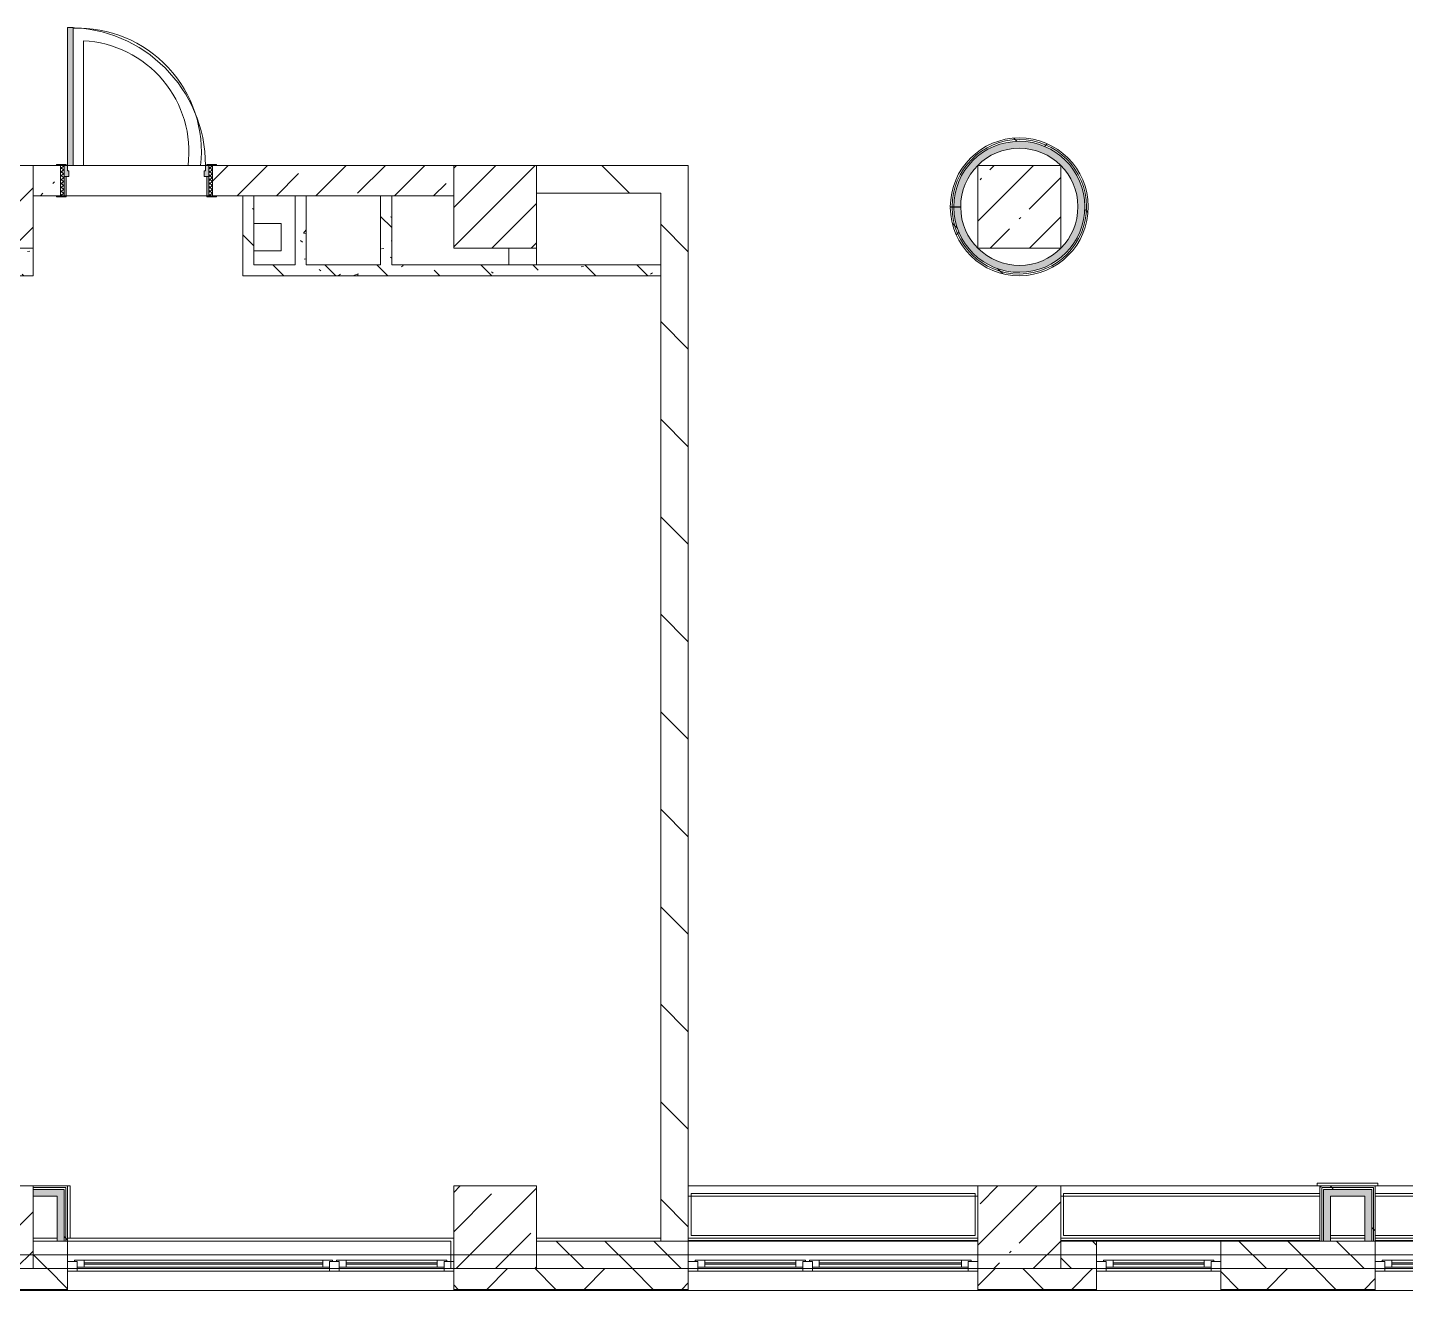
# Model space of a CAD drawing. Header units: millimetres. Extents: x 35363 to 232034, y -8553 to 29000.
# Drawn here: x 131144 to 141134, y -258 to 8900 of the extents above; entities that cross this region are included whole.
import ezdxf

# ---------------------------------------------------------------- set-up
doc = ezdxf.new("R2010")
doc.units = ezdxf.units.MM
for name, color, linetype, lineweight, true_color in [('A-DOOR-3', 7, 'Continuous', 5, 0xaaaaaa), ('A-DOOR-4', 7, 'Continuous', 5, 0xe2e2e2), ('A-DOOR-FRAM-4', 7, 'Continuous', 5, 0xe2e2e2), ('A-DOOR-FRAM-5', 7, 'Continuous', 5, 0xaaaaaa), ('A-FLOR-1', 7, 'Continuous', 5, 0xaaaaaa), ('I-WALL-1', 7, 'Continuous', 5, 0xe7e7e7), ('I-WALL-5', 7, 'Continuous', 5, 0x787878)]:
    doc.layers.add(name, color=color, linetype=linetype, lineweight=lineweight, true_color=true_color)
for name, color, linetype, lineweight in [('A-GLAZ-2', 7, 'Continuous', 5), ('A-WALL', 7, 'Continuous', 9), ('A-WALL-2', 7, 'Continuous', 5), ('I-WALL-3', 7, 'Continuous', 5), ('S-COLS-1', 7, 'Continuous', 5), ('Оси', 7, 'Continuous', 9)]:
    doc.layers.add(name, color=color, linetype=linetype, lineweight=lineweight)
pattern_1 = [(135, (105024.03, 0), (-353.553, -353.553), [])]
pattern_2 = [(135, (105024.03, 0), (-176.7767, -176.7767), [])]
pattern_3 = [(135, (105024, 0), (-377.171, -377.171), [533.4, -88.9, 17.78, -88.9]), (135, (105024, 376.94), (-377.171, -377.171), []), (50, (105024.03, 0), (637.6445, -55.787), [66.675, -733.425]), (355, (105024, 0), (-123.35, 668.699), [53.34, -586.74]), (100.451, (105077.16, -4.65), (514.299, 612.908), [56.665, -623.315]), (46.184, (105024, 177.8), (948.776, -147.15), [100.012, -1100.137]), (96.636, (105103.1, 165.5), (830.91, 865.997), [84.998, -934.973]), (351.184, (105024, 177.8), (830.918, 865.988), [80.01, -880.11]), (21, (105112.93, 133.35), (530.651, -357.928), [66.675, -733.425]), (326, (105112.9, 133.35), (216.308, 644.658), [53.34, -586.74]), (71.451, (105157.15, 103.5), (746.96, 286.724), [56.665, -623.315]), (37.5, (105024.03, 0), (10.8105, 295.9426), [16.764, -562.864, 16.764, -578.866, -588.962]), (37.5, (105024.03, 0), (10.8105, 295.9426), [-1175.258, 16.764, -572.198]), (7.5, (105024.03, 0), (233.869, 350.6318), [16.764, -322.834, 16.764, -549.529, -224.472]), (7.5, (105024.03, 0), (233.869, 350.6318), [-905.891, 16.764, -207.708]), (327.5, (104825.78, 0), (474.5678, -20.0513), [16.764, -205.486, 16.764, -676.656, -920.115]), (327.5, (104825.78, 0), (474.5678, -20.0513), [-915.67, 16.764, -903.351]), (317.5, (104736.9, 0), (518.452, 88.9934), [16.764, -272.161, 16.764, -443.738, -653.415]), (317.5, (104736.9, 0), (518.452, 88.9934), [-749.427, 16.764, -636.651])]
pattern_4 = [(45, (105024, 0), (-530.33, 530.33), []), (135, (105024, 0), (-530.33, -530.33), [])]

# ---------------------------------------------------------------- blocks, each defined once
blk = doc.blocks.new('BSC_Колонна _Прямоугольная - 600х600-23286269-2_6_2_птичка')
at = {"layer": 'S-COLS-1'}
h = blk.add_hatch(dxfattribs=at)
h.set_pattern_fill('FP_64', color=256, style=0, pattern_type=2)
h.set_pattern_definition([(45, (-29509.74, -7600), (-285.123, 285.123), []), (45, (-29224.6, -7600), (-285.123, 285.123), [504.031, -100.806, 16.764, -84.042])])
h.paths.add_polyline_path([(-300, -300), (300, -300), (300, 300), (-300, 300)])
for p, q in [((300, 300), (-300, 300)), ((-300, 300), (-300, -300)), ((300, -300), (300, 300)), ((-300, -300), (300, -300))]:
    blk.add_line(p, q, dxfattribs=at)
blk = doc.blocks.new('BSC_Колонна _Прямоугольная - 600х600-V57-2_6_2_птичка')
at = {"layer": 'S-COLS-1'}
h = blk.add_hatch(dxfattribs=at)
h.set_pattern_fill('FP_70', color=256, style=0, pattern_type=2)
h.set_pattern_definition([(45, (-25860, -200), (-285.123, 285.123), []), (45, (-25574.88, -200), (-285.123, 285.123), [504.031, -100.806, 16.764, -84.042])])
h.paths.add_polyline_path([(-300, -300), (300, -300), (300, 300), (-300, 300), (-300, -135.9)])
for p, q in [((300, 300), (-300, 300)), ((-300, 300), (-300, -300)), ((300, -300), (300, 300)), ((-300, -300), (300, -300))]:
    blk.add_line(p, q, dxfattribs=at)
blk = doc.blocks.new('BSC_Колонна _Прямоугольная - 600х600-V58-2_6_2_птичка')
at = {"layer": 'S-COLS-1'}
h = blk.add_hatch(dxfattribs=at)
h.set_pattern_fill('FP_71', color=256, style=0, pattern_type=2)
h.set_pattern_definition([(45, (-29509.74, -200), (-285.123, 285.123), []), (45, (-29224.6, -200), (-285.123, 285.123), [504.031, -100.806, 16.764, -84.042])])
h.paths.add_polyline_path([(-300, -300), (300, -300), (300, 300), (-300, 300), (-300, -135.9)])
for p, q in [((300, 300), (-300, 300)), ((-300, 300), (-300, -300)), ((300, -300), (300, 300)), ((-300, -300), (300, -300))]:
    blk.add_line(p, q, dxfattribs=at)
blk = doc.blocks.new('BSC_Колонна _Прямоугольная - 600х600-V70-2_6_2_птичка')
at = {"layer": 'S-COLS-1'}
h = blk.add_hatch(dxfattribs=at)
h.set_pattern_fill('FP_87', color=256, style=0, pattern_type=2)
h.set_pattern_definition([(45, (-25860, -7600), (-285.123, 285.123), []), (45, (-25574.88, -7600), (-285.123, 285.123), [504.031, -100.806, 16.764, -84.042])])
h.paths.add_polyline_path([(-300, -300), (300, -300), (300, 300), (-300, 300)])
for p, q in [((300, 300), (-300, 300)), ((-300, 300), (-300, -300)), ((300, -300), (300, 300)), ((-300, -300), (300, -300))]:
    blk.add_line(p, q, dxfattribs=at)
blk = doc.blocks.new('BSC_Колонна _Прямоугольная - 600х600-V87-2_6_2_птичка')
at = {"layer": 'S-COLS-1'}
h = blk.add_hatch(dxfattribs=at)
h.set_pattern_fill('FP_107', color=256, style=0, pattern_type=2)
h.set_pattern_definition([(45, (-33310, -7600), (-285.123, 285.123), []), (45, (-33024.88, -7600), (-285.123, 285.123), [504.031, -100.806, 16.764, -84.042])])
h.paths.add_polyline_path([(-24, -300), (300, -300), (300, 300), (-300, 300), (-300, -300)])
for p, q in [((300, 300), (-300, 300)), ((-300, 300), (-300, -300)), ((300, -300), (300, 300)), ((-300, -300), (300, -300))]:
    blk.add_line(p, q, dxfattribs=at)
blk = doc.blocks.new('BSC_Колонна _Прямоугольная - 600х600-V88-2_6_2_птичка')
at = {"layer": 'S-COLS-1'}
h = blk.add_hatch(dxfattribs=at)
h.set_pattern_fill('FP_108', color=256, style=0, pattern_type=2)
h.set_pattern_definition([(45, (-33310, -200), (-285.123, 285.123), []), (45, (-33024.88, -200), (-285.123, 285.123), [504.031, -100.806, 16.764, -84.042])])
h.paths.add_polyline_path([(-24, -300), (300, -300), (300, 300), (-300, 300), (-300, -300)])
for p, q in [((300, 300), (-300, 300)), ((-300, 300), (-300, -300)), ((300, -300), (300, 300)), ((-300, -300), (300, -300))]:
    blk.add_line(p, q, dxfattribs=at)
blk = doc.blocks.new('120_Окно_СКБ_2Ст - 120_Окно_СКБ_2Ст 2100х2400 _мал створка справа_-22446225-2_6_2_птичка')
at = {"layer": 'A-GLAZ-2'}
for p, q in [((-1050, -127), (-1050, -57)), ((-1050, -57), (-980, -57)), ((1050, -57), (-1050, -57)), ((-980, -57), (-980, -127)), ((150, -87), (-980, -87)), ((-980, -87), (-980, -127)), ((-930, -137), (-930, -87)), ((100, -137), (100, -87)), ((150, -127), (150, -57)), ((150, -57), (220, -57)), ((150, -127), (150, -87)), ((220, -57), (220, -127)), ((980, -87), (220, -87)), ((220, -87), (220, -127)), ((270, -137), (270, -87)), ((930, -137), (930, -87)), ((980, -127), (980, -57)), ((980, -57), (1050, -57)), ((980, -127), (980, -87)), ((1050, -57), (1050, -127)), ((-980, -127), (-1050, -127)), ((-1050, -127), (-1000, -127)), ((-980, -127), (-1000, -127)), ((-1000, -127), (-1000, -137)), ((-1000, -137), (170, -137)), ((170, -137), (-1000, -137)), ((-930, -107), (100, -107)), ((100, -117), (-930, -117)), ((220, -127), (150, -127)), ((170, -127), (150, -127)), ((170, -127), (200, -127)), ((170, -137), (170, -127)), ((220, -127), (200, -127)), ((200, -127), (200, -137)), ((200, -137), (1000, -137)), ((1000, -137), (200, -137)), ((270, -107), (930, -107)), ((930, -117), (270, -117)), ((1050, -127), (980, -127)), ((1000, -127), (980, -127)), ((1000, -127), (1050, -127)), ((1000, -137), (1000, -127))]:
    blk.add_line(p, q, dxfattribs=at)
blk = doc.blocks.new('110_Дверь_СКБ_1Ст_Внутренняя1 - Д-4к_п__1100x2100h_Артистические EI30-V139-2_6_2_птичка')
at = {"layer": 'A-DOOR-3'}
h = blk.add_hatch(dxfattribs=at)
h.set_pattern_fill('FP_36', color=256, style=0, pattern_type=2)
h.set_pattern_definition([(135, (1751.41, 174.685), (-14.14214, -14.14214), []), (225, (1751.41, 174.685), (14.14214, -14.14214), [])])
h.paths.add_polyline_path([(562.5, -110), (562.5, 110), (537.5, 110), (537.5, -110)])
at = {"layer": 'A-DOOR-4'}
h = blk.add_hatch(color=256, dxfattribs=at)
h.paths.add_polyline_path([(537.5, 30), (537.5, 110), (512.5, 110), (512.5, 70), (502.5, 70), (502.5, 30)])
h.paths.add_polyline_path([(-477.5, 30), (-477.5, 70), (-487.5, 70), (-487.5, 110), (-512.5, 110), (-512.5, 30)])
at = {"layer": 'A-DOOR-FRAM-4'}
for points in [[(-447.5, 110), (-447.5, 1110), (-487.5, 1110), (-487.5, 110)], [(-497.5, 110), (-497.5, 118), (-567.5, 118), (-567.5, 110)], [(592.5, 110), (592.5, 118), (522.5, 118), (522.5, 110)], [(-497.5, -110), (-497.5, 30), (-512.5, 30), (-512.5, -110)], [(537.5, -110), (537.5, 30), (522.5, 30), (522.5, -110)], [(-497.5, -118), (-497.5, -110), (-567.5, -110), (-567.5, -118)], [(592.5, -118), (592.5, -110), (522.5, -110), (522.5, -118)]]:
    blk.add_hatch(color=256, dxfattribs=at).paths.add_polyline_path(points)
at = {"layer": 'A-DOOR-FRAM-5'}
h = blk.add_hatch(dxfattribs=at)
h.set_pattern_fill('FP_37', color=256, style=0, pattern_type=2)
h.set_pattern_definition([(45, (-371.384, 174.685), (-14.1421, 14.1421), []), (135, (-371.384, 174.685), (-14.1421, -14.1421), [])])
h.paths.add_polyline_path([(-512.5, -110), (-512.5, 110), (-537.5, 110), (-537.5, -110)])
at = {"layer": 'A-DOOR-3'}
for p, q in [((-487.5, 1110), (-487.5, 110)), ((-447.5, 1110), (-487.5, 1110)), ((-447.5, 110), (-447.5, 1110)), ((-487.5, 110), (-447.5, 110))]:
    blk.add_line(p, q, dxfattribs=at)
blk.add_arc((-487.5, 110), 1000, 360, 90, dxfattribs=at)
at = {"layer": 'A-DOOR-FRAM-5'}
for p, q in [((-497.5, 118), (-567.5, 118)), ((-567.5, 118), (-567.5, 110)), ((-567.5, 110), (-497.5, 110)), ((-512.5, 110), (-537.5, 110)), ((-537.5, 110), (-537.5, -110)), ((-487.5, 110), (-512.5, 110)), ((-512.5, 110), (-512.5, 30)), ((-512.5, -110), (-512.5, 110)), ((-497.5, 110), (-512.5, 110)), ((-512.5, 110), (-512.5, 109)), ((-512.5, 109), (-497.5, 109)), ((-497.5, 110), (-497.5, 118)), ((-497.5, 109), (-497.5, 110)), ((-487.5, 70), (-487.5, 110)), ((512.5, 110), (512.5, 70)), ((537.5, 110), (512.5, 110)), ((592.5, 118), (522.5, 118)), ((522.5, 118), (522.5, 110)), ((537.5, 110), (522.5, 110)), ((522.5, 110), (522.5, 109)), ((522.5, 110), (592.5, 110)), ((522.5, 109), (537.5, 109)), ((537.5, 30), (537.5, 110)), ((562.5, 110), (537.5, 110)), ((537.5, 110), (537.5, -110)), ((537.5, 109), (537.5, 110)), ((562.5, -110), (562.5, 110)), ((592.5, 110), (592.5, 118)), ((-512.5, 30), (-477.5, 30)), ((-497.5, 30), (-512.5, 30)), ((-512.5, 30), (-512.5, -110)), ((-497.5, -110), (-497.5, 30)), ((-477.5, 70), (-487.5, 70)), ((-477.5, 30), (-477.5, 70)), ((512.5, 70), (502.5, 70)), ((502.5, 70), (502.5, 30)), ((502.5, 30), (537.5, 30)), ((537.5, 30), (522.5, 30)), ((522.5, 30), (522.5, -110)), ((537.5, -110), (537.5, 30)), ((-497.5, -110), (-567.5, -110)), ((-567.5, -110), (-567.5, -118)), ((-567.5, -118), (-497.5, -118)), ((-537.5, -110), (-512.5, -110)), ((-512.5, -110), (-497.5, -110)), ((-497.5, -118), (-497.5, -110)), ((522.5, -110), (537.5, -110)), ((592.5, -110), (522.5, -110)), ((522.5, -110), (522.5, -118)), ((522.5, -118), (592.5, -118)), ((537.5, -110), (562.5, -110)), ((592.5, -118), (592.5, -110))]:
    blk.add_line(p, q, dxfattribs=at)
blk = doc.blocks.new('120_Окно_СКБ_2Ст - 120_Окно_СКБ_2Ст 2800х2500 4-24273432-2_6_2_птичка')
at = {"layer": 'A-GLAZ-2'}
for p, q in [((-1400, -127), (-1400, -57)), ((-1400, -57), (-1330, -57)), ((1400, -57), (-1400, -57)), ((-1330, -57), (-1330, -127)), ((-570, -87), (-1330, -87)), ((-1330, -87), (-1330, -127)), ((-1280, -137), (-1280, -87)), ((-620, -137), (-620, -87)), ((-570, -127), (-570, -57)), ((-570, -57), (-500, -57)), ((-570, -127), (-570, -87)), ((-500, -57), (-500, -127)), ((1330, -87), (-500, -87)), ((-500, -87), (-500, -127)), ((-450, -137), (-450, -87)), ((1280, -137), (1280, -87)), ((1330, -127), (1330, -57)), ((1330, -57), (1400, -57)), ((1330, -127), (1330, -87)), ((1400, -57), (1400, -127)), ((-1330, -127), (-1400, -127)), ((-1400, -127), (-1350, -127)), ((-1330, -127), (-1350, -127)), ((-1350, -127), (-1350, -137)), ((-1350, -137), (-550, -137)), ((-550, -137), (-1350, -137)), ((-1280, -107), (-620, -107)), ((-620, -117), (-1280, -117)), ((-500, -127), (-570, -127)), ((-550, -127), (-570, -127)), ((-550, -127), (-520, -127)), ((-550, -137), (-550, -127)), ((-500, -127), (-520, -127)), ((-520, -127), (-520, -137)), ((-520, -137), (1350, -137)), ((1350, -137), (-520, -137)), ((-450, -107), (1280, -107)), ((1280, -117), (-450, -117)), ((1400, -127), (1330, -127)), ((1350, -127), (1330, -127)), ((1350, -127), (1400, -127)), ((1350, -137), (1350, -127))]:
    blk.add_line(p, q, dxfattribs=at)
blk = doc.blocks.new('120_Окно_СКБ_1Ст - 120_Окно_СКБ_1Ст 900х2500_h_-V162-2_6_2_птичка')
at = {"layer": 'A-GLAZ-2'}
for p, q in [((-450, -127), (-450, -57)), ((-450, -57), (-380, -57)), ((450, -57), (-450, -57)), ((-380, -57), (-380, -127)), ((380, -87), (-380, -87)), ((-380, -87), (-380, -127)), ((-330, -137), (-330, -87)), ((330, -137), (330, -87)), ((380, -127), (380, -57)), ((380, -57), (450, -57)), ((380, -127), (380, -87)), ((450, -57), (450, -127)), ((-380, -127), (-450, -127)), ((-450, -127), (-400, -127)), ((-380, -127), (-400, -127)), ((-400, -127), (-400, -137)), ((-400, -137), (400, -137)), ((400, -137), (-400, -137)), ((-330, -107), (330, -107)), ((330, -117), (-330, -117)), ((450, -127), (380, -127)), ((400, -127), (380, -127)), ((400, -127), (450, -127)), ((400, -137), (400, -127))]:
    blk.add_line(p, q, dxfattribs=at)
blk = doc.blocks.new('Зашивка приборов отопления23 - Зашивка приборов отопления-33321838-2_6_2_птичка')
at = {"layer": 'A-WALL-2'}
for p, q in [((36640, 23400), (34540, 23400)), ((34540, 23079), (36640, 23079)), ((36640, 23079), (34540, 23079)), ((34540, 23004), (36640, 23004))]:
    blk.add_line(p, q, dxfattribs=at)
blk = doc.blocks.new('Зашивка приборов отопления24 - Зашивка приборов отопления-33321996-2_6_2_птичка')
at = {"layer": 'A-WALL-2'}
for p, q in [((36640, 23400), (34760, 23400)), ((34760, 23079), (36640, 23079)), ((36640, 23079), (34760, 23079)), ((34760, 23004), (36640, 23004))]:
    blk.add_line(p, q, dxfattribs=at)
blk = doc.blocks.new('Зашивка приборов отопления25 - Зашивка приборов отопления-33322064-2_6_2_птичка')
at = {"layer": 'A-WALL-2'}
for p, q in [((36640, 23400), (34540, 23400)), ((34540, 23104), (34540, 23079)), ((34540, 23079), (36640, 23079)), ((36640, 23079), (34540, 23079)), ((34540, 23079), (34540, 23004)), ((34540, 23004), (36640, 23004))]:
    blk.add_line(p, q, dxfattribs=at)

msp = doc.modelspace()

# ---------------------------------------------------------------- hatches: boundary and pattern name
at = {"layer": 'A-WALL-2'}
h = msp.add_hatch(dxfattribs=at)
h.set_pattern_fill('FP_93', color=256, style=0, pattern_type=2)
h.set_pattern_definition(pattern_2)
h.paths.add_polyline_path([(131433.8, -100), (131433.8, 100), (131184, 100), (131184, -100)])
h = msp.add_hatch(dxfattribs=at)
h.set_pattern_fill('FP_93', color=256, style=0, pattern_type=2)
h.set_pattern_definition(pattern_2)
h.paths.add_polyline_path([(134833.8, -100), (135934, -100), (135934, 100), (134833.8, 100), (134833.8, 64.1)])
h = msp.add_hatch(dxfattribs=at)
h.set_pattern_fill('FP_93', color=256, style=0, pattern_type=2)
h.set_pattern_definition(pattern_2)
h.paths.add_polyline_path([(138894, -100), (138894, 100), (138634, 100), (138634, -100)])
h.paths.add_polyline_path([(140132.3, -100), (140914, -100), (140914, 100), (139794, 100), (139794, -100)])
h = msp.add_hatch(dxfattribs=at)
h.set_pattern_fill('FP_83', color=256, style=0, pattern_type=2)
h.set_pattern_definition([(45, (105024.03, 0), (-353.5534, 353.5534), []), (135, (105024.03, 0), (-353.5534, -353.5534), [])])
h.paths.add_polyline_path([(138034, -250), (138894, -250), (138894, -100), (138034, -100)])
h.paths.add_polyline_path([(143784, -250), (143784, -100), (143014, -100), (143014, -250), (143776.7, -250)])
h.paths.add_polyline_path([(134665.6, -250), (135934, -250), (135934, -100), (134233.8, -100), (134233.8, -250)])
h.paths.add_polyline_path([(140132.3, -250), (140914, -250), (140914, -100), (139794, -100), (139794, -250)])
h.paths.add_polyline_path([(131433.8, -250), (131433.8, -100), (129834, -100), (129834, -250), (131184, -250)])
h.paths.add_polyline_path([(123834, -250), (123834, -100), (123184, -100), (123184, -250), (123732.4, -250)])
h.paths.add_polyline_path([(121910.2, -250), (122284, -250), (122284, -100), (121134, -100), (121134, -250)])
h.paths.add_polyline_path([(127376.8, -250), (127734, -250), (127734, -100), (126634, -100), (126634, -250)])
h.paths.add_polyline_path([(118034, -250), (118034, -100), (116684, -100), (116684, -250), (117354.7, -250)])
h.paths.add_polyline_path([(112799.2, -250), (113584, -250), (113584, -100), (109654, -100), (109654, -250), (110976.9, -250)])
h.paths.add_polyline_path([(108754, -250), (108754, -100), (104764, -100), (104764, -250), (108699.2, -250)])
at = {"layer": 'I-WALL-1'}
for points in [[(138356.2, 7125.5), (138431.9, 7135.2), (138505.1, 7156.9), (138573.9, 7190), (138636.5, 7233.7), (138691.2, 7286.9), (138736.8, 7348.2), (138771.9, 7415.9), (138795.7, 7488.5), (138807.6, 7563.9), (138807.3, 7640.2), (138794.8, 7715.5), (138765.6, 7796.7), (138734.6, 7855.3), (138688.5, 7916.2), (138633.3, 7968.9), (138570.3, 8012), (138501.3, 8044.6), (138427.9, 8065.6), (138352.1, 8074.7), (138275.8, 8071.4), (138201.1, 8056), (138129.7, 8028.8), (138063.7, 7990.6), (138004.6, 7942.2), (137954, 7885), (137913.3, 7820.5), (137883.4, 7750.2), (137865.2, 7676.1), (137859, 7600), (137909, 7600), (137923.1, 7702.2), (137933.2, 7741.4), (137962.9, 7807), (138003.1, 7866.7), (138052.9, 7918.7), (138110.7, 7961.6), (138174.9, 7994.1), (138243.7, 8015.3), (138315.1, 8024.6), (138387, 8021.7), (138457.4, 8006.7), (138524.3, 7980), (138585.7, 7942.5), (138639.9, 7895.1), (138685.3, 7839.2), (138720.6, 7776.5), (138746, 7702.2), (138757.3, 7637.8), (138757.7, 7565.8), (138745.8, 7494.8), (138722.1, 7426.8), (138687.4, 7363.8), (138633.9, 7300), (138588.6, 7259.7), (138527.6, 7221.6), (138460.9, 7194.4), (138390.6, 7178.8), (138310, 7176.3), (138247.3, 7183.9), (138178.3, 7204.6), (138113.8, 7236.5), (138034, 7301.1), (138005.4, 7330.5), (137964.6, 7389.8), (137934.5, 7455.2), (137915.8, 7524.7), (137909, 7596.4), (137859, 7595.9), (137865.8, 7519.9), (137884.7, 7445.9), (137915.2, 7375.9), (137956.5, 7311.7), (138007.6, 7255), (138067, 7207.1), (138133.4, 7169.4), (138205, 7142.9), (138310, 7127.1)], [(131359, 425), (131359, 475), (131184, 475), (131184, 425)], [(131409, 100), (131409, 475), (131359, 475), (131359, 100)], [(140589, 100), (140587.8, 475), (140539, 475), (140539, 100), (140587.8, 100)], [(140839, 425), (140889, 425), (140889, 475), (140589, 475), (140589, 425)], [(140889, 100), (140889, 425), (140839, 425), (140839, 100)]]:
    msp.add_hatch(color=256, dxfattribs=at).paths.add_polyline_path(points)
at = {"layer": 'I-WALL-3'}
h = msp.add_hatch(dxfattribs=at)
h.set_pattern_fill('FP_183', color=256, style=0, pattern_type=2)
h.set_pattern_definition(pattern_4)
h.paths.add_polyline_path([(138337.2, 7100), (138447.9, 7114.7), (138491.4, 7125.4), (138563.6, 7155.8), (138630.2, 7197.1), (138689.5, 7248.3), (138740, 7308.2), (138780.6, 7375.2), (138810.3, 7447.7), (138828.2, 7524), (138834, 7602.1), (138822.2, 7702.2), (138809, 7756.3), (138765.6, 7849.8), (138737.5, 7895.3), (138686.4, 7954.7), (138626.7, 8005.4), (138559.8, 8046.1), (138487.3, 8075.9), (138411.1, 8094), (138310, 8098.1), (138254.9, 8093.7), (138178.7, 8075.3), (138106.4, 8045.2), (138039.6, 8004.1), (137980.1, 7953.2), (137929.3, 7893.5), (137888.4, 7826.7), (137854.5, 7737.9), (137840.2, 7678.1), (137834, 7600), (137846.5, 7600), (137858.8, 7702.2), (137871.5, 7754.2), (137902.2, 7826.3), (137944, 7892.5), (137995.9, 7951.2), (138056.6, 8000.8), (138124.4, 8040.1), (138197.6, 8068), (138310, 8085.3), (138352.6, 8087.1), (138430.4, 8077.9), (138505.7, 8056.3), (138576.6, 8022.9), (138641.2, 7978.6), (138697.9, 7924.5), (138745.1, 7862), (138781.8, 7792.8), (138809.6, 7702.2), (138819.8, 7641.3), (138820.1, 7562.9), (138807.9, 7485.5), (138783.4, 7411.1), (138747.4, 7341.5), (138700.6, 7278.7), (138644.4, 7224.1), (138580.2, 7179.2), (138509.6, 7145.2), (138434.5, 7123), (138356.8, 7113), (138278.5, 7115.7), (138201.6, 7130.8), (138128.1, 7158.1), (138060, 7196.8), (137999, 7245.9), (137946.6, 7304.1), (137904.2, 7370), (137872.9, 7441.9), (137853.5, 7517.8), (137846.5, 7595.8), (137834, 7595.7), (137840.9, 7517.7), (137859.8, 7441.6), (137890.3, 7369.5), (137931.8, 7303), (137983.1, 7243.8), (138043.1, 7193.4), (138110.2, 7152.9), (138182.8, 7123.4), (138259.1, 7105.6), (138310, 7102)])
h = msp.add_hatch(dxfattribs=at)
h.set_pattern_fill('FP_183', color=256, style=0, pattern_type=2)
h.set_pattern_definition(pattern_4)
h.paths.add_polyline_path([(138356.8, 7113), (138434.5, 7123), (138509.6, 7145.2), (138580.2, 7179.2), (138644.4, 7224.1), (138700.6, 7278.7), (138747.4, 7341.5), (138783.4, 7411.1), (138807.9, 7485.5), (138820.1, 7562.9), (138819.8, 7641.3), (138806.9, 7718.5), (138765.6, 7823.4), (138745.1, 7862), (138697.9, 7924.5), (138641.2, 7978.6), (138576.6, 8022.9), (138505.7, 8056.3), (138430.4, 8077.9), (138352.6, 8087.1), (138274.3, 8083.8), (138197.6, 8068), (138124.4, 8040.1), (138056.6, 8000.8), (137995.9, 7951.2), (137944, 7892.5), (137902.2, 7826.3), (137871.5, 7754.2), (137852.8, 7678.1), (137846.5, 7600), (137859, 7600), (137871.6, 7702.2), (137883.4, 7750.2), (137913.3, 7820.5), (137954, 7885), (138004.6, 7942.2), (138063.7, 7990.6), (138129.7, 8028.8), (138201.1, 8056), (138310, 8072.9), (138352.1, 8074.7), (138427.9, 8065.6), (138501.3, 8044.6), (138570.3, 8012), (138633.3, 7968.9), (138688.5, 7916.2), (138734.6, 7855.3), (138770.3, 7787.8), (138797, 7702.2), (138807.3, 7640.2), (138807.6, 7563.9), (138795.7, 7488.5), (138765.6, 7403.8), (138736.8, 7348.2), (138691.2, 7286.9), (138636.5, 7233.7), (138573.9, 7190), (138505.1, 7156.9), (138431.9, 7135.2), (138356.2, 7125.5), (138279.9, 7128.1), (138205, 7142.9), (138133.4, 7169.4), (138067, 7207.1), (138007.6, 7255), (137956.5, 7311.7), (137915.2, 7375.9), (137884.7, 7445.9), (137865.8, 7519.9), (137854.5, 7595.9), (137846.5, 7595.8), (137854.5, 7513.9), (137872.9, 7441.9), (137904.2, 7370), (137946.6, 7304.1), (137999, 7245.9), (138060, 7196.8), (138128.1, 7158.1), (138201.6, 7130.8), (138310, 7114.6)])
h = msp.add_hatch(dxfattribs=at)
h.set_pattern_fill('FP_91', color=256, style=0, pattern_type=2)
h.set_pattern_definition([(45, (105024.03, 0), (-285.123, 285.123), []), (45, (105309.15, 0), (-285.123, 285.123), [504.031, -100.806, 16.764, -84.042])])
h.paths.add_polyline_path([(133084, 7680), (134233.8, 7680), (134233.8, 7900), (132484, 7900), (132484, 7680), (132843.4, 7680)])
h.paths.add_polyline_path([(131184, 7680), (131384, 7680), (131384, 7900), (131184, 7900)])
h = msp.add_hatch(dxfattribs=at)
h.set_pattern_fill('FP_94', color=256, style=0, pattern_type=2)
h.set_pattern_definition(pattern_1)
h.paths.add_polyline_path([(135734, 7700), (135934, 7700), (135934, 7900), (134833.8, 7900), (134833.8, 7700)])
h = msp.add_hatch(dxfattribs=at)
h.set_pattern_fill('FP_94', color=256, style=0, pattern_type=2)
h.set_pattern_definition(pattern_1)
h.paths.add_polyline_path([(135934, 100), (135934, 7700), (135734, 7700), (135734, 100)])
h = msp.add_hatch(dxfattribs=at)
h.set_pattern_fill('FP_183', color=256, style=0, pattern_type=2)
h.set_pattern_definition(pattern_4)
h.paths.add_polyline_path([(131434, 100), (131434, 500), (131421.5, 500), (131421.5, 100)])
h = msp.add_hatch(dxfattribs=at)
h.set_pattern_fill('FP_183', color=256, style=0, pattern_type=2)
h.set_pattern_definition(pattern_4)
h.paths.add_polyline_path([(140526.5, 100), (140526.5, 500), (140514, 500), (140514, 100)])
h = msp.add_hatch(dxfattribs=at)
h.set_pattern_fill('FP_183', color=256, style=0, pattern_type=2)
h.set_pattern_definition(pattern_4)
h.paths.add_polyline_path([(140914, 487.5), (140914, 500), (140526.5, 500), (140526.5, 487.5), (140901.5, 487.5)])
h = msp.add_hatch(dxfattribs=at)
h.set_pattern_fill('FP_183', color=256, style=0, pattern_type=2)
h.set_pattern_definition(pattern_4)
h.paths.add_polyline_path([(131421.5, 100), (131421.5, 487.5), (131409, 487.5), (131409, 100)])
h = msp.add_hatch(dxfattribs=at)
h.set_pattern_fill('FP_183', color=256, style=0, pattern_type=2)
h.set_pattern_definition(pattern_4)
h.paths.add_polyline_path([(140889, 475), (140901.5, 475), (140901.5, 487.5), (140539, 487.5), (140539, 475), (140589, 475)])
h = msp.add_hatch(dxfattribs=at)
h.set_pattern_fill('FP_183', color=256, style=0, pattern_type=2)
h.set_pattern_definition(pattern_4)
h.paths.add_polyline_path([(140901.5, 100), (140901.5, 475), (140889, 475), (140889, 100)])
h = msp.add_hatch(dxfattribs=at)
h.set_pattern_fill('FP_183', color=256, style=0, pattern_type=2)
h.set_pattern_definition(pattern_4)
h.paths.add_polyline_path([(140901.5, 100), (140914, 100), (140914, 487.5), (140901.5, 487.5), (140901.5, 425)])
at = {"layer": 'I-WALL-5'}
h = msp.add_hatch(dxfattribs=at)
h.set_pattern_fill('FP_100', color=256, style=0, pattern_type=2)
h.set_pattern_definition(pattern_3)
h.paths.add_polyline_path([(132784, 7100), (132784, 7680), (132704, 7680), (132704, 7100)])
h = msp.add_hatch(dxfattribs=at)
h.set_pattern_fill('FP_100', color=256, style=0, pattern_type=2)
h.set_pattern_definition(pattern_3)
h.paths.add_polyline_path([(133164, 7180), (133164, 7680), (133084, 7680), (133084, 7180)])
h = msp.add_hatch(dxfattribs=at)
h.set_pattern_fill('FP_100', color=256, style=0, pattern_type=2)
h.set_pattern_definition(pattern_3)
h.paths.add_polyline_path([(133783.8, 7180), (133783.8, 7680), (133703.8, 7680), (133703.8, 7180)])
h = msp.add_hatch(dxfattribs=at)
h.set_pattern_fill('FP_100', color=256, style=0, pattern_type=2)
h.set_pattern_definition(pattern_3)
h.paths.add_polyline_path([(131184, 7100), (131184, 7300), (131104, 7300), (131104, 7100)])
h = msp.add_hatch(dxfattribs=at)
h.set_pattern_fill('FP_100', color=256, style=0, pattern_type=2)
h.set_pattern_definition(pattern_3)
h.paths.add_polyline_path([(132843.4, 7100), (135734, 7100), (135734, 7180), (132784, 7180), (132784, 7100)])

# ---------------------------------------------------------------- linework, layer by layer
at = {"layer": 'A-FLOR-1'}
for p, q in [((131549, 7900), (131549, 8804)), ((132434, 7900), (131474, 7900)), ((132784, 7480), (132983.8, 7480)), ((132983.8, 7480), (132983.8, 7280)), ((132983.8, 7280), (132784, 7280)), ((131434, 500), (131454, 500)), ((131454, 500), (131454, 120)), ((140493, 500), (140493, 520)), ((140493, 520), (140933, 520)), ((140933, 520), (140933, 500)), ((135954, 445), (135954, 140)), ((138014, 445), (135954, 445)), ((138014, 140), (138014, 445)), ((140514, 445), (138654, 445)), ((138654, 445), (138654, 140)), ((143274, 445), (140914, 445)), ((135954, 140), (138014, 140)), ((138654, 140), (140514, 140)), ((140589, 140), (140839, 140)), ((140914, 140), (142994, 140))]:
    msp.add_line(p, q, dxfattribs=at)
for radius, start, end in [(895, 353.58484, 92.24174), (805, 352.86408, 87.15183)]:
    msp.add_arc((131509, 8000), radius, start, end, dxfattribs=at)
at = {"layer": 'A-WALL'}
for p, q in [((132784, 7680), (132704, 7680)), ((133164, 7680), (133084, 7680)), ((134633.8, 7180), (134833.8, 7180)), ((131421.5, 487.5), (131184, 487.5)), ((131409, 475), (131184, 475)), ((131409, 100), (131409, 475)), ((131421.5, 100), (131421.5, 487.5)), ((140526.5, 487.5), (140526.5, 100)), ((140901.5, 487.5), (140526.5, 487.5)), ((140539, 475), (140539, 100)), ((140889, 475), (140539, 475)), ((140889, 100), (140889, 475)), ((140901.5, 100), (140901.5, 487.5)), ((135734, 100), (135934, 100)), ((131184, -100), (131433.8, -100)), ((134833.8, -100), (135934, -100)), ((138634, -100), (138894, -100)), ((139794, -100), (140914, -100)), ((129834, -250), (131433.8, -250)), ((129834, -253), (131433.8, -253)), ((134233.8, -250), (135934, -250)), ((134233.8, -253), (135934, -253)), ((138034, -250), (138894, -250)), ((138034, -253), (138894, -253)), ((139794, -250), (140914, -250)), ((139794, -253), (140914, -253))]:
    msp.add_line(p, q, dxfattribs=at)
for radius in [487.5, 475]:
    msp.add_arc((138334, 7600), radius, 180.49142, 180, dxfattribs=at)
at = {"layer": 'A-WALL-2'}
for p, q in [((131359, 100), (131184, 100)), ((131433.8, -258), (131433.8, 100)), ((131434, 100), (134213.8, 100)), ((134213.8, -100), (134213.8, 100)), ((135734, 100), (134833.8, 100)), ((135934, -258), (135934, 100)), ((135934, 100), (138034, 100)), ((138634, 100), (142994, 100)), ((138894, -258), (138894, 100)), ((139794, 100), (139794, -258)), ((140914, -258), (140914, 100)), ((134233.8, -100), (134233.8, -258)), ((138034, -100), (138034, -258)), ((140914, -100), (143014, -100)), ((143784, -258), (126634, -258))]:
    msp.add_line(p, q, dxfattribs=at)
at = {"layer": 'I-WALL-3'}
for p, q in [((131354, 7900), (131184, 7900)), ((134233.8, 7900), (132514, 7900)), ((135934, 7900), (134833.8, 7900)), ((135934, 100), (135934, 7900)), ((134833.8, 7700), (135734, 7700)), ((135734, 7700), (135734, 100)), ((131184, 7680), (131354, 7680)), ((132444, 7680), (131424, 7680)), ((132514, 7680), (132704, 7680)), ((132704, 7680), (132704, 7100)), ((132784, 7680), (133084, 7680)), ((132784, 7180), (132784, 7680)), ((133084, 7680), (133084, 7180)), ((133164, 7680), (134233.8, 7680)), ((133164, 7180), (133164, 7680)), ((133703.8, 7680), (133703.8, 7180)), ((133783.8, 7180), (133783.8, 7680)), ((137834, 7600), (137909, 7600)), ((137909, 7596.4), (137834, 7595.7)), ((131184, 7100), (131184, 7300)), ((134633.8, 7300), (134633.8, 7180)), ((134833.8, 7180), (134833.8, 7300)), ((130054, 7100), (131184, 7100)), ((132704, 7100), (135734, 7100)), ((133084, 7180), (132784, 7180)), ((133703.8, 7180), (133164, 7180)), ((134633.8, 7180), (133783.8, 7180)), ((135734, 7180), (134833.8, 7180)), ((131434, 500), (131184, 500)), ((131434, 100), (131434, 500)), ((140514, 500), (140514, 100)), ((140914, 500), (140514, 500)), ((140914, 100), (140914, 500)), ((131184, 425), (131359, 425)), ((131359, 425), (131359, 100)), ((140589, 100), (140589, 425)), ((140589, 425), (140839, 425)), ((140839, 425), (140839, 100)), ((131184, 120), (131359, 120)), ((131359, 100), (131434, 100)), ((131433.4, 120), (134233.8, 120)), ((134833.8, 120), (135734, 120)), ((135934, 120), (138034, 120)), ((138634, 120), (140514.7, 120)), ((140589, 120), (140839, 120)), ((140913.3, 120), (142994, 120)), ((134233.8, -100), (131433.8, -100)), ((138034, -100), (135934, -100)), ((139794, -100), (138894, -100))]:
    msp.add_line(p, q, dxfattribs=at)
for radius in [500, 425]:
    msp.add_arc((138334, 7600), radius, 180.49142, 180, dxfattribs=at)
at = {"layer": 'Оси'}
msp.add_line((131014, 0), (143514, 0), dxfattribs=at)

# ---------------------------------------------------------------- block references
at = {"layer": 'A-DOOR-3'}
msp.add_blockref('110_Дверь_СКБ_1Ст_Внутренняя1 - Д-4к_п__1100x2100h_Артистические EI30-V139-2_6_2_птичка', (131921.5, 7790), dxfattribs=at)
at = {"layer": 'A-GLAZ-2', "rotation": 180}
for name, p in [('120_Окно_СКБ_2Ст - 120_Окно_СКБ_2Ст 2800х2500 4-24273432-2_6_2_птичка', (132833.8, -175)), ('120_Окно_СКБ_2Ст - 120_Окно_СКБ_2Ст 2100х2400 _мал створка справа_-22446225-2_6_2_птичка', (136984, -175)), ('120_Окно_СКБ_1Ст - 120_Окно_СКБ_1Ст 900х2500_h_-V162-2_6_2_птичка', (139344, -175)), ('120_Окно_СКБ_2Ст - 120_Окно_СКБ_2Ст 2100х2400 _мал створка справа_-22446225-2_6_2_птичка', (141964, -175))]:
    msp.add_blockref(name, p, dxfattribs=at)
at = {"layer": 'A-WALL-2', "rotation": 180}
for name, p in [('Зашивка приборов отопления23 - Зашивка приборов отопления-33321838-2_6_2_птичка', (172574, 23504)), ('Зашивка приборов отопления24 - Зашивка приборов отопления-33321996-2_6_2_птичка', (175274, 23504)), ('Зашивка приборов отопления25 - Зашивка приборов отопления-33322064-2_6_2_птичка', (177554, 23504))]:
    msp.add_blockref(name, p, dxfattribs=at)
at = {"layer": 'S-COLS-1'}
for name, p in [('BSC_Колонна _Прямоугольная - 600х600-V70-2_6_2_птичка', (130884, 7600)), ('BSC_Колонна _Прямоугольная - 600х600-23286269-2_6_2_птичка', (134533.8, 7600)), ('BSC_Колонна _Прямоугольная - 600х600-V87-2_6_2_птичка', (138334, 7600)), ('BSC_Колонна _Прямоугольная - 600х600-V57-2_6_2_птичка', (130884, 200)), ('BSC_Колонна _Прямоугольная - 600х600-V58-2_6_2_птичка', (134533.8, 200)), ('BSC_Колонна _Прямоугольная - 600х600-V88-2_6_2_птичка', (138334, 200))]:
    msp.add_blockref(name, p, dxfattribs=at)

doc.saveas('drawing.dxf')
